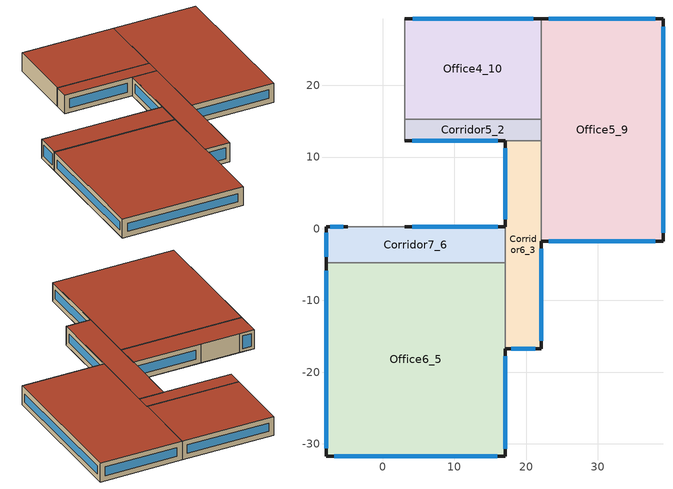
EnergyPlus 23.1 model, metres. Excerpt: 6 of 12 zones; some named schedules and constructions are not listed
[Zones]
Corridor5_2
 floor outside (90.1-2019 Nonresidential CZ 0 Exterior Floor (Mass)): 3.11,15.28 22.11,15.28 22.11,12.28 3.11,12.28 z7.07
 wall outside (90.1-2019 Nonresidential CZ 0 Exterior Wall (Mass)): 3.11,12.28 17.11,12.28 z7.07:11.07
 wall to Corridor4_4 (Interior Partition (Mass)): 3.11,15.28 3.11,12.28 z7.07:11.07
 wall to Corridor6_3 (Interior Partition (Mass)): 17.11,12.28 22.11,12.28 z7.07:11.07
 wall to Office5_9 (Interior Partition (Mass)): 22.11,12.28 22.11,15.28 z7.07:11.07
 wall to Office4_10 (Interior Partition (Mass)): 22.11,15.28 3.11,15.28 z7.07:11.07
 window (DoublePaneLoEe2): 4.16,12.28 16.05,12.28 z8.13:10.02
 roof outside (90.1-2019 Nonresidential CZ 0 Exterior Roof (Mass)): 3.11,15.28 3.11,12.28 22.11,12.28 22.11,15.28 z11.07
Corridor6_3
 floor outside (90.1-2019 Nonresidential CZ 0 Exterior Floor (Mass)): 17.11,12.28 22.11,12.28 22.11,-16.72 17.11,-16.72 z7.07
 wall outside (90.1-2019 Nonresidential CZ 0 Exterior Wall (Mass)): 17.11,12.28 17.11,0.28 / 17.11,-16.72 22.11,-16.72 22.11,-1.72 z7.07:11.07
 wall to Office6_5 (Interior Partition (Mass)): 17.11,-4.72 17.11,-16.72 z7.07:11.07
 wall to Corridor7_6 (Interior Partition (Mass)): 17.11,0.28 17.11,-4.72 z7.07:11.07
 wall to Office5_9 (Interior Partition (Mass)): 22.11,-1.72 22.11,12.28 z7.07:11.07
 window (DoublePaneLoEe2): 17.11,11.25 17.11,1.32 z8.11:10.04; 17.92,-16.72 21.29,-16.72 z7.89:10.26; 22.11,-15.65 22.11,-2.78 z8.14:10.01
 roof outside (90.1-2019 Nonresidential CZ 0 Exterior Roof (Mass)): 17.11,12.28 17.11,-16.72 22.11,-16.72 22.11,12.28 z11.07
Office6_5
 floor outside (90.1-2019 Nonresidential CZ 0 Exterior Floor (Mass)): -7.89,-31.72 -7.89,-4.72 17.11,-4.72 17.11,-31.72 z7.07
 wall outside (90.1-2019 Nonresidential CZ 0 Exterior Wall (Mass)): -7.89,-4.72 -7.89,-31.72 17.11,-31.72 17.11,-16.72 z7.07:11.07
 wall to Corridor7_6 (Interior Partition (Mass)): 17.11,-4.72 -7.89,-4.72 z7.07:11.07
 window (DoublePaneLoEe2): -6.77,-31.72 15.99,-31.72 z8.19:9.95; 17.11,-30.65 17.11,-17.78 z8.14:10.01; -7.89,-5.84 -7.89,-30.59 z8.2:9.95
 roof outside (90.1-2019 Nonresidential CZ 0 Exterior Roof (Mass)): -7.89,-31.72 17.11,-31.72 17.11,-4.72 -7.89,-4.72 z11.07
Corridor7_6
 floor outside (90.1-2019 Nonresidential CZ 0 Exterior Floor (Mass)): -7.89,-4.72 -7.89,0.28 17.11,0.28 17.11,-4.72 z7.07
 wall outside (90.1-2019 Nonresidential CZ 0 Exterior Wall (Mass)): -4.89,0.28 -7.89,0.28 -7.89,-4.72 / 17.11,0.28 3.11,0.28 z7.07:11.07
 wall to Corridor4_4 (Interior Partition (Mass)_FLIPPED): 3.11,0.28 -4.89,0.28 z7.07:11.07
 window (DoublePaneLoEe2): -5.52,0.28 -7.27,0.28 z7.7:10.45; 16.05,0.28 4.16,0.28 z8.13:10.02; -7.89,-0.53 -7.89,-3.9 z7.89:10.26
 roof outside (90.1-2019 Nonresidential CZ 0 Exterior Roof (Mass)): -7.89,-4.72 17.11,-4.72 17.11,0.28 -7.89,0.28 z11.07
Office5_9
 floor outside (90.1-2019 Nonresidential CZ 0 Exterior Floor (Mass)): 22.11,-1.72 22.11,29.28 39.11,29.28 39.11,-1.72 z7.07
 wall outside (90.1-2019 Nonresidential CZ 0 Exterior Wall (Mass)): 22.11,-1.72 39.11,-1.72 39.11,29.28 22.11,29.28 z7.07:11.07
 wall to Office4_10 (Interior Partition (Mass)): 22.11,29.28 22.11,15.28 z7.07:11.07
 window (DoublePaneLoEe2): 23.19,-1.72 38.02,-1.72 / 38.02,29.28 23.19,29.28 z8.16:9.99; 39.11,-0.58 39.11,28.15 z8.21:9.94
 roof outside (90.1-2019 Nonresidential CZ 0 Exterior Roof (Mass)): 22.11,-1.72 39.11,-1.72 39.11,29.28 22.11,29.28 z11.07
Office4_10
 floor outside (90.1-2019 Nonresidential CZ 0 Exterior Floor (Mass)): 3.11,29.28 22.11,29.28 22.11,15.28 3.11,15.28 z7.07
 wall outside (90.1-2019 Nonresidential CZ 0 Exterior Wall (Mass)): 22.11,29.28 3.11,29.28 z7.07:11.07
 wall to Corridor4_4 (Interior Partition (Mass)_FLIPPED): 3.11,29.28 3.11,15.28 z7.07:11.07
 window (DoublePaneLoEe2): 21.01,29.28 4.2,29.28 z8.17:9.98
 roof outside (90.1-2019 Nonresidential CZ 0 Exterior Roof (Mass)): 3.11,29.28 3.11,15.28 22.11,15.28 22.11,29.28 z11.07
[Schedule:Week:Daily]
NatVentAvail_Corridor7_6_44: a779107e-77a2-4bf5-a5cd-e0b9ab3ca369, 2cc14214-4a17-431f-b3e2-6287a0eebc72, de160c68-7370-4ca4-ac2f-c85aaea4b271, e066c5fe-9726-4678-845b-fbcbf02c1c73, 7f05cdac-83f3-426f-aeee-058729faae82, da258078-2599-4441-8251-f2a8ed56b9ff, e961eb69-6196-47ee-a5ab-4609efecf080, a779107e-77a2-4bf5-a5cd-e0b9ab3ca369, a779107e-77a2-4bf5-a5cd-e0b9ab3ca369, a779107e-77a2-4bf5-a5cd-e0b9ab3ca369, a779107e-77a2-4bf5-a5cd-e0b9ab3ca369, a779107e-77a2-4bf5-a5cd-e0b9ab3ca369
NatVentAvail_Corridor7_6_45: b9f31716-6f31-4541-9ba2-50344bcb8c95, b930cbea-39b9-4d41-bc41-e8a4113a257c, 7f1fb89a-3084-47ba-ae63-e171ece6ad76, 7c3cc457-56e0-4293-8ff5-62cc353214ff, 45903201-a7ff-4873-9a96-1d8e6987fc98, 847d9462-010c-433f-af47-e00057295ef7, b9f31716-6f31-4541-9ba2-50344bcb8c95, b9f31716-6f31-4541-9ba2-50344bcb8c95, b9f31716-6f31-4541-9ba2-50344bcb8c95, b9f31716-6f31-4541-9ba2-50344bcb8c95, b9f31716-6f31-4541-9ba2-50344bcb8c95, b9f31716-6f31-4541-9ba2-50344bcb8c95
NatVentAvail_Corridor7_6_46: 2f068140-464e-4d33-ad4d-cbae9a3e1bc4, 824ba681-8fe7-4c19-bca1-cffc6128756d, 3ec83101-8f56-44ee-9ed5-cf1d06126cc0, 4017bf4a-3589-45be-b8bb-76c6ceced9e4, 46afd1bf-ce16-4cde-a2eb-bdcc5a917640, 89843bde-592a-4f8b-95a4-f3477f7bf965, fa9d65f5-ce2b-488a-ad0c-46271d732b47, 2f068140-464e-4d33-ad4d-cbae9a3e1bc4, 2f068140-464e-4d33-ad4d-cbae9a3e1bc4, 2f068140-464e-4d33-ad4d-cbae9a3e1bc4, 2f068140-464e-4d33-ad4d-cbae9a3e1bc4, 2f068140-464e-4d33-ad4d-cbae9a3e1bc4
NatVentAvail_Corridor7_6_47: d9e10ad7-51fd-4145-b6e7-93014b8f2588, e57aa025-f74d-44c8-ad91-8f324a09d30a, 946c4e68-09f5-4f11-9aed-95c10ce84668, d8932f60-c0a6-4387-9e1a-813696adf7f9, c98b6996-4ffd-4d41-8912-da14493215a4, 2e18ff48-5f9d-476e-b326-106a550564fb, 32e00edb-47e2-4eae-804b-9b9980c6fa99, d9e10ad7-51fd-4145-b6e7-93014b8f2588, d9e10ad7-51fd-4145-b6e7-93014b8f2588, d9e10ad7-51fd-4145-b6e7-93014b8f2588, d9e10ad7-51fd-4145-b6e7-93014b8f2588, d9e10ad7-51fd-4145-b6e7-93014b8f2588
NatVentAvail_Corridor7_6_48: 1d44939e-a907-4168-b92c-8ba9d336e79e, 6cd4a709-afa0-4b95-bb14-157b0a83d5ba, 41473d56-74af-4c88-9101-7f32721c54e1, dc852143-0bb0-42a9-ac2e-99d3bc655bf2, 76882299-0c36-46cb-a397-7691c0ed277e, e48911b6-987d-4dbf-ab65-d282ab3fb483, ea042886-315d-4c8d-b018-539c2f725a75, 1d44939e-a907-4168-b92c-8ba9d336e79e, 1d44939e-a907-4168-b92c-8ba9d336e79e, 1d44939e-a907-4168-b92c-8ba9d336e79e, 1d44939e-a907-4168-b92c-8ba9d336e79e, 1d44939e-a907-4168-b92c-8ba9d336e79e
NatVentAvail_Corridor7_6_49: ca57bcbc-12f7-49bb-82a5-0c9e4e5dd167, a6a27a87-4e34-4a7d-8efd-05889b22b597, 8c7d7e3f-dd81-4de0-8571-9261eabf6db6, 4480cba3-b44f-48b2-a9a1-08f392aea732, 943d6d1e-1e94-4810-9989-480de998c5ae, 36f0d60e-f698-4391-bf0f-744799e2ef16, 8ac1d95d-96e7-48e2-83b5-6a5e3e9713d4, ca57bcbc-12f7-49bb-82a5-0c9e4e5dd167, ca57bcbc-12f7-49bb-82a5-0c9e4e5dd167, ca57bcbc-12f7-49bb-82a5-0c9e4e5dd167, ca57bcbc-12f7-49bb-82a5-0c9e4e5dd167, ca57bcbc-12f7-49bb-82a5-0c9e4e5dd167
NatVentAvail_Corridor7_6_50: f1408c1c-1257-4793-bf68-a6430b0ba2e4, b6c4c231-e14a-40f4-bf9b-4594033bda49, 6eb091f9-cfdd-4e0f-86e4-9d01e58cf513, 52a766e8-2e67-4868-869b-202642312fd1, 99d8494d-338e-4d5f-9e86-98e8d121d9ac, 2ceb80d7-42e1-4379-b31c-49ad59509332, b1d4242b-1cb3-4e89-ac94-0b46fe67734f, f1408c1c-1257-4793-bf68-a6430b0ba2e4, f1408c1c-1257-4793-bf68-a6430b0ba2e4, f1408c1c-1257-4793-bf68-a6430b0ba2e4, f1408c1c-1257-4793-bf68-a6430b0ba2e4, f1408c1c-1257-4793-bf68-a6430b0ba2e4
NatVentAvail_Corridor7_6_51: 097c0ba5-5173-4d04-97af-a5ec81812edc, a338013e-b9f0-4902-9644-a3232e02099a, f7e3c77e-5449-477e-a471-9f25252e6c5f, 67953caa-6fbe-4459-a01d-3ac6bac9e99b, d0571d5d-8edd-40a7-8ed0-0ffebc72d55c, 9a06251b-1e92-44a9-9911-779338e8aaf9, c321b790-a382-4bc5-81ad-44893205e578, 097c0ba5-5173-4d04-97af-a5ec81812edc, 097c0ba5-5173-4d04-97af-a5ec81812edc, 097c0ba5-5173-4d04-97af-a5ec81812edc, 097c0ba5-5173-4d04-97af-a5ec81812edc, 097c0ba5-5173-4d04-97af-a5ec81812edc
NatVentAvail_Corridor7_6_52: 24820846-7d14-43a7-9a9e-707d37791b36, 24820846-7d14-43a7-9a9e-707d37791b36, 24820846-7d14-43a7-9a9e-707d37791b36, 24820846-7d14-43a7-9a9e-707d37791b36, 24820846-7d14-43a7-9a9e-707d37791b36, 24820846-7d14-43a7-9a9e-707d37791b36, 24820846-7d14-43a7-9a9e-707d37791b36, 24820846-7d14-43a7-9a9e-707d37791b36, 24820846-7d14-43a7-9a9e-707d37791b36, 24820846-7d14-43a7-9a9e-707d37791b36, 24820846-7d14-43a7-9a9e-707d37791b36, 24820846-7d14-43a7-9a9e-707d37791b36
CoolAvail_Office2_7_0: e8a7a456-f35c-41db-abb5-3854b57a4a8d, 430e0d3d-58c2-4aec-afdb-d605db7b8648, ab0c3027-7817-4d72-b5c0-cd980231a761, 14b6d13f-a473-471b-9fbb-08d581a0ce02, a48b88f9-07e0-4010-96dc-59713181a363, 89de34d2-2dd9-4049-9d22-85784dc181bc, 338409f4-23da-4a95-87bb-b5453c6bfbe3, e8a7a456-f35c-41db-abb5-3854b57a4a8d, e8a7a456-f35c-41db-abb5-3854b57a4a8d, e8a7a456-f35c-41db-abb5-3854b57a4a8d, e8a7a456-f35c-41db-abb5-3854b57a4a8d, e8a7a456-f35c-41db-abb5-3854b57a4a8d
CoolAvail_Office2_7_1: 7b3c559d-0aef-43ea-a2ce-0318257733e3, e7ed4a42-523c-45b9-9ee1-2246b49d0102, d9997ec5-5d7d-4562-a451-0712c9815192, efa306bb-c40d-4702-b829-d0e4e0c31acd, 5be4ba0f-0204-4927-8aec-d1636d45171a, 2f66b8c4-6ef0-4fbd-8ce6-974ce3c89f0c, caf824a4-a3be-4083-a551-7f421d542df5, 7b3c559d-0aef-43ea-a2ce-0318257733e3, 7b3c559d-0aef-43ea-a2ce-0318257733e3, 7b3c559d-0aef-43ea-a2ce-0318257733e3, 7b3c559d-0aef-43ea-a2ce-0318257733e3, 7b3c559d-0aef-43ea-a2ce-0318257733e3
CoolAvail_Office2_7_2: a9c2fa70-b016-4470-8a54-b6d90d6445cd, f058fb93-0cec-49a4-ae9b-0f11016973ab, 5be4ba0f-0204-4927-8aec-d1636d45171a, 06497613-a484-4b64-b070-3ea0d2b0b9f8, 430e0d3d-58c2-4aec-afdb-d605db7b8648, a5c7f385-74d1-49b4-a6a0-fcf7fbfdf335, b03e3c72-2ed8-495e-a120-07ad8ab622b6, a9c2fa70-b016-4470-8a54-b6d90d6445cd, a9c2fa70-b016-4470-8a54-b6d90d6445cd, a9c2fa70-b016-4470-8a54-b6d90d6445cd, a9c2fa70-b016-4470-8a54-b6d90d6445cd, a9c2fa70-b016-4470-8a54-b6d90d6445cd
CoolAvail_Office2_7_3: 373ca95a-3a92-431b-a200-0ffc7b791353, 6dc2537d-0a03-47fa-a77c-5a833ab77bb5, 5647ce69-c422-4e35-89d0-5af521a42bc6, d5f30222-38cf-4038-b513-648505a551c6, c792bcbf-a619-4ebe-8713-6b6357345cc9, e8a7a456-f35c-41db-abb5-3854b57a4a8d, 889504ed-cc3c-4478-a401-feaf151c3374, 373ca95a-3a92-431b-a200-0ffc7b791353, 373ca95a-3a92-431b-a200-0ffc7b791353, 373ca95a-3a92-431b-a200-0ffc7b791353, 373ca95a-3a92-431b-a200-0ffc7b791353, 373ca95a-3a92-431b-a200-0ffc7b791353
CoolAvail_Office2_7_4: 2a90f5af-cd0d-443e-9909-4e66b2a6d2b5, 9dbb1a9e-6cc1-4dac-8232-0f6dc888a239, cea3bf1f-08fe-4b46-bf2d-c052a72e6e5e, 2d981932-6704-4ae0-a46d-5f3c6e4c6215, 68609801-f603-4097-ab0d-d89a0fc87fb2, adb6c0a4-ca9f-4441-89a3-ae0cf890318a, 9dbb1a9e-6cc1-4dac-8232-0f6dc888a239, 2a90f5af-cd0d-443e-9909-4e66b2a6d2b5, 2a90f5af-cd0d-443e-9909-4e66b2a6d2b5, 2a90f5af-cd0d-443e-9909-4e66b2a6d2b5, 2a90f5af-cd0d-443e-9909-4e66b2a6d2b5, 2a90f5af-cd0d-443e-9909-4e66b2a6d2b5
CoolAvail_Office2_7_5: 708b9954-edd7-4bbf-8c99-ca9d8d469657, 00b832de-05ed-48ef-98f5-8f74b3b03503, 37315c7c-481e-4722-a85a-669573da209f, 589703e0-bfca-48af-8786-e0e7de1ee020, 181bb2ad-51ec-49a2-ab54-77d58055a621, 04a06db5-088c-488e-bfea-54bbf27261c0, f03d95e4-1a2e-46ff-953e-a599571f40be, 708b9954-edd7-4bbf-8c99-ca9d8d469657, 708b9954-edd7-4bbf-8c99-ca9d8d469657, 708b9954-edd7-4bbf-8c99-ca9d8d469657, 708b9954-edd7-4bbf-8c99-ca9d8d469657, 708b9954-edd7-4bbf-8c99-ca9d8d469657
CoolAvail_Office2_7_6: 763d8b08-041d-4d45-a9cb-637f78540a08, 4d3406c0-467b-4c6d-ad3b-680af0e7b734, 4aae2a72-40b9-4954-b485-188fa409fe7d, 1b44bebf-92d4-4b8f-8272-5a0bedab0afa, 5cf1e3a8-82eb-4254-b502-c91e25a3afa1, d07a21bb-0a85-4795-879c-b45a037fd7d7, 666cb8e4-9a2e-47ca-baee-c9bf0db00492, 763d8b08-041d-4d45-a9cb-637f78540a08, 763d8b08-041d-4d45-a9cb-637f78540a08, 763d8b08-041d-4d45-a9cb-637f78540a08, 763d8b08-041d-4d45-a9cb-637f78540a08, 763d8b08-041d-4d45-a9cb-637f78540a08
CoolAvail_Office2_7_7: 02bd2350-1d92-4ef1-a3a6-8ae0f770aff8, 87104bfd-c2cb-46b7-97c8-a85a4f3c4e5a, b176fb6c-0df1-49e1-9448-16574a62d4b9, 84d90c66-08b4-4e4b-bf92-3c48665a6fe4, 848340ce-c395-4f50-b10f-20741e8042dd, 4f314c9a-045a-48cf-ab06-161634ac78b8, c3bd551a-a8e8-46ac-b62b-1fd2096f9fad, 02bd2350-1d92-4ef1-a3a6-8ae0f770aff8, 02bd2350-1d92-4ef1-a3a6-8ae0f770aff8, 02bd2350-1d92-4ef1-a3a6-8ae0f770aff8, 02bd2350-1d92-4ef1-a3a6-8ae0f770aff8, 02bd2350-1d92-4ef1-a3a6-8ae0f770aff8
CoolAvail_Office2_7_8: de32bc3c-c84e-45fa-900c-e48919e7307b, 7f8cfb6d-d4ad-4be6-b8c5-9fc9fcf38a63, d43daf61-b4b2-49c9-b7ea-f4bd62ad3a3d, 1e3f5b16-62ff-446e-b0f7-cd8578450525, 29c9e868-5bff-42eb-96b2-d0aec8542b23, 112673eb-49f6-49a1-bf5a-37b087540884, b69a8a62-896b-4ef4-a422-0ec6a2615c67, de32bc3c-c84e-45fa-900c-e48919e7307b, de32bc3c-c84e-45fa-900c-e48919e7307b, de32bc3c-c84e-45fa-900c-e48919e7307b, de32bc3c-c84e-45fa-900c-e48919e7307b, de32bc3c-c84e-45fa-900c-e48919e7307b
CoolAvail_Office2_7_9: 46f6d721-6904-4906-a337-3fc8ccbf81c3, 99b2a00a-68f2-4733-a140-8dbf0ac83a47, b69a8a62-896b-4ef4-a422-0ec6a2615c67, ab8a47f2-c8a9-4fac-9f75-a7c98ebd7916, 81620e2a-9733-4252-8ca6-ecea10aae41b, 388ae72f-5bdd-440c-8034-bae72f65dd33, c9316155-35b1-401e-926d-4808752c8ce7, 46f6d721-6904-4906-a337-3fc8ccbf81c3, 46f6d721-6904-4906-a337-3fc8ccbf81c3, 46f6d721-6904-4906-a337-3fc8ccbf81c3, 46f6d721-6904-4906-a337-3fc8ccbf81c3, 46f6d721-6904-4906-a337-3fc8ccbf81c3
CoolAvail_Office2_7_10: 8bbf264f-c332-41a4-84d9-a2ade2c1e71f, b69a8a62-896b-4ef4-a422-0ec6a2615c67, 533a9958-838b-4f93-89db-475d39e4c51b, 6a9abb66-4bd2-429b-9efd-fe49def27963, e7f1d87c-2f09-4d19-b292-d3417aed3de0, 7258c1f6-f87c-48c2-aec5-5a24cd91eb3e, b55cf89c-09b5-4666-b74b-f733b0be3fc3, 8bbf264f-c332-41a4-84d9-a2ade2c1e71f, 8bbf264f-c332-41a4-84d9-a2ade2c1e71f, 8bbf264f-c332-41a4-84d9-a2ade2c1e71f, 8bbf264f-c332-41a4-84d9-a2ade2c1e71f, 8bbf264f-c332-41a4-84d9-a2ade2c1e71f
CoolAvail_Office2_7_11: b69a8a62-896b-4ef4-a422-0ec6a2615c67, f3045754-e7b8-46a7-a4fe-5c10b4823175, b8c55d9c-cf91-41e5-8e9c-3524d581eb16, 4936ea22-1828-45a4-9dc0-118b25466bc1, e0236127-d030-4bee-99af-5afb2b6b5872, 847db224-25c3-440e-b712-dad1e136e9f9, 41b8ca75-8fda-4d0d-9151-3d7568cd3476, b69a8a62-896b-4ef4-a422-0ec6a2615c67, b69a8a62-896b-4ef4-a422-0ec6a2615c67, b69a8a62-896b-4ef4-a422-0ec6a2615c67, b69a8a62-896b-4ef4-a422-0ec6a2615c67, b69a8a62-896b-4ef4-a422-0ec6a2615c67
CoolAvail_Office2_7_12: 41da2fa8-287e-4b89-b23f-ff123eaf2390, a74b4e96-4858-4ea7-91a4-e40d2c2fc256, fd7cfb89-6f58-459e-88bd-2dd80de36c37, d1f14a29-5286-441c-9440-561974886a25, 29691164-6ea3-4d4e-91f2-6d079e9538a3, c69eb927-c514-4e91-aefb-89ffc00ba882, 8ba288db-10bf-4ad7-a50f-114ed6878d79, 41da2fa8-287e-4b89-b23f-ff123eaf2390, 41da2fa8-287e-4b89-b23f-ff123eaf2390, 41da2fa8-287e-4b89-b23f-ff123eaf2390, 41da2fa8-287e-4b89-b23f-ff123eaf2390, 41da2fa8-287e-4b89-b23f-ff123eaf2390
CoolAvail_Office2_7_13: 2f3a9e70-802f-4161-bfa3-ea6dd59d6a28, bfb39a66-6ef6-49cb-9175-ef611512aacd, c30c5fdc-d31d-4b3a-bebd-02206074c0b4, 86d4a1e3-06e8-427e-b76d-a58de71d7332, 750fcaa0-c91e-48d7-b9ac-a4ab5a3af4e2, d4a49226-3305-46b0-8c5c-469245a97b4f, 8afe19aa-6208-4ea8-bb8b-c281db761ddb, 2f3a9e70-802f-4161-bfa3-ea6dd59d6a28, 2f3a9e70-802f-4161-bfa3-ea6dd59d6a28, 2f3a9e70-802f-4161-bfa3-ea6dd59d6a28, 2f3a9e70-802f-4161-bfa3-ea6dd59d6a28, 2f3a9e70-802f-4161-bfa3-ea6dd59d6a28
CoolAvail_Office2_7_14: 6a45d70e-e8bc-4244-8e17-11526ab75dcf, 3c2d1ad4-0029-429b-8e9f-d410a073537b, 9a60c062-b64a-4a8f-844f-6a1bd758b4bd, dc433c08-3be4-4e9a-8e42-17c60e125d67, 90a36627-5034-475c-930e-03167d5dced8, 8749fe76-2ea2-4657-bfc2-a82d20db9fa5, 07997b36-958c-400b-8440-fe9817ddf4c3, 6a45d70e-e8bc-4244-8e17-11526ab75dcf, 6a45d70e-e8bc-4244-8e17-11526ab75dcf, 6a45d70e-e8bc-4244-8e17-11526ab75dcf, 6a45d70e-e8bc-4244-8e17-11526ab75dcf, 6a45d70e-e8bc-4244-8e17-11526ab75dcf
CoolAvail_Office2_7_15: 10883c99-1339-4a14-a578-36674fa29f50, 1ca91f3e-ed31-485d-bba6-ffa85d5447e0, 2cd6f613-999b-46fb-8d43-bf45f6fbad3c, 6eb091f9-cfdd-4e0f-86e4-9d01e58cf513, 11da9c62-81f5-4c24-8f83-69ab5ebf56df, 08122ba5-eec2-4e86-9c81-934c1c3d332b, e862df5f-0972-4033-bd1b-fc33ef832e3c, 10883c99-1339-4a14-a578-36674fa29f50, 10883c99-1339-4a14-a578-36674fa29f50, 10883c99-1339-4a14-a578-36674fa29f50, 10883c99-1339-4a14-a578-36674fa29f50, 10883c99-1339-4a14-a578-36674fa29f50
CoolAvail_Office2_7_16: 9b4451ba-4531-484a-b24a-7b79db179524, f513cd03-e051-49ed-8ef0-0e72a800a18e, aff96eac-6395-4428-936d-44c58361b655, 8b269b3a-f50d-428a-a625-acbdaf4533b6, 079988be-1ce6-4a84-9eeb-d0c9ced13833, 1cad93c9-2a97-43ec-b814-29e03c631bcd, 1b99cad3-3f1c-4254-820d-7475cc966e2f, 9b4451ba-4531-484a-b24a-7b79db179524, 9b4451ba-4531-484a-b24a-7b79db179524, 9b4451ba-4531-484a-b24a-7b79db179524, 9b4451ba-4531-484a-b24a-7b79db179524, 9b4451ba-4531-484a-b24a-7b79db179524
CoolAvail_Office2_7_17: 53aac514-1bfe-4f31-892b-411f3b15ccbe, dbccac22-d7d0-499c-9b00-5f3d28405e46, 847d1aee-5a1b-425c-8570-41fb4bc01d69, 28cf387f-780f-4fe0-8d02-66d859255fef, e829d018-733f-4536-ad3e-3cdcac497d5f, fd3dc796-2c6f-4fb4-9ee4-9ca8ab1088f8, 61353532-44e2-4e72-8884-d10c79152ffd, 53aac514-1bfe-4f31-892b-411f3b15ccbe, 53aac514-1bfe-4f31-892b-411f3b15ccbe, 53aac514-1bfe-4f31-892b-411f3b15ccbe, 53aac514-1bfe-4f31-892b-411f3b15ccbe, 53aac514-1bfe-4f31-892b-411f3b15ccbe
CoolAvail_Office2_7_18: 8c281e8c-1faa-42ae-842a-6ede0368b6c0, a57d735b-40ce-4b4e-b1aa-dbbdc0224d56, 08a0d38c-f8c6-4dac-b525-fea493abd8eb, 8c281e8c-1faa-42ae-842a-6ede0368b6c0, 0b23219c-76ae-4923-875a-7be7e1884192, f974e7a7-cb15-4b79-98f3-50a39be274b0, c61415ee-3961-4153-9587-2319e67391f1, 8c281e8c-1faa-42ae-842a-6ede0368b6c0, 8c281e8c-1faa-42ae-842a-6ede0368b6c0, 8c281e8c-1faa-42ae-842a-6ede0368b6c0, 8c281e8c-1faa-42ae-842a-6ede0368b6c0, 8c281e8c-1faa-42ae-842a-6ede0368b6c0
CoolAvail_Office2_7_19: 99f09a6a-6a3d-4c64-b04e-7344a382817a, 9cd7e6ec-6707-4c22-9237-f0a929152c31, 7e0d3554-a611-4346-aee3-f5560eb39785, 138b4a56-a07a-4893-8180-78f33cfc933b, a501b3f2-e232-4632-8b52-5910b3709cbb, b6b0f7b7-c726-4187-ab39-19710d10a11a, 532f4593-439a-4b34-a09c-de5c70722b40, 99f09a6a-6a3d-4c64-b04e-7344a382817a, 99f09a6a-6a3d-4c64-b04e-7344a382817a, 99f09a6a-6a3d-4c64-b04e-7344a382817a, 99f09a6a-6a3d-4c64-b04e-7344a382817a, 99f09a6a-6a3d-4c64-b04e-7344a382817a
CoolAvail_Office2_7_20: cfbdf803-1be8-4e67-a6e1-1cef50e2aeca, 3fbed170-edd6-4727-a772-67ca1adb60cd, 99f09a6a-6a3d-4c64-b04e-7344a382817a, 34661b52-b95d-4bc2-9fa2-b4817bcd8d69, 9110fddf-c034-4e75-b0e0-a5fda82e1c69, 475e95dd-8740-4ae2-91a4-d9d0761ebe73, e8b14294-4537-484c-a2f7-3b5c2a3f151b, cfbdf803-1be8-4e67-a6e1-1cef50e2aeca, cfbdf803-1be8-4e67-a6e1-1cef50e2aeca, cfbdf803-1be8-4e67-a6e1-1cef50e2aeca, cfbdf803-1be8-4e67-a6e1-1cef50e2aeca, cfbdf803-1be8-4e67-a6e1-1cef50e2aeca
CoolAvail_Office2_7_21: 5467b45b-9ade-4559-a91f-d9f74dfb4392, 00b832de-05ed-48ef-98f5-8f74b3b03503, b8cda9f7-163b-4697-bceb-33b4b1aae47b, 3cd9093f-16f6-450c-bd87-b75ea1c9f8c0, 5129212a-82cd-4688-b662-e1a89518d88b, abd01391-2cf3-4c18-96b6-7536c42a1aa5, c43dd409-1aef-47f1-8132-c331c6f89c0d, 5467b45b-9ade-4559-a91f-d9f74dfb4392, 5467b45b-9ade-4559-a91f-d9f74dfb4392, 5467b45b-9ade-4559-a91f-d9f74dfb4392, 5467b45b-9ade-4559-a91f-d9f74dfb4392, 5467b45b-9ade-4559-a91f-d9f74dfb4392
CoolAvail_Office2_7_22: 46afd1bf-ce16-4cde-a2eb-bdcc5a917640, fe1e2874-81fb-4b22-adbf-dd305b303279, f7fb3855-1efc-43e2-8cf9-9a2033fc96b7, aee49f10-c792-4e25-b9a6-1d7423f97222, 1302e4a8-71d7-422d-99ed-60c3f82b4f24, 2f068140-464e-4d33-ad4d-cbae9a3e1bc4, 1cca4ff0-4b40-4885-baf7-38d39b15c3ec, 46afd1bf-ce16-4cde-a2eb-bdcc5a917640, 46afd1bf-ce16-4cde-a2eb-bdcc5a917640, 46afd1bf-ce16-4cde-a2eb-bdcc5a917640, 46afd1bf-ce16-4cde-a2eb-bdcc5a917640, 46afd1bf-ce16-4cde-a2eb-bdcc5a917640
CoolAvail_Office2_7_23: 0b47f0fe-5577-45c2-9cfc-203a23ea8960, 8d287f28-cf9d-40e7-a7cd-1b6e89ca2a9c, fe084a1e-d938-4459-aa6c-65a79c84dfa5, 3f4758e1-24d7-40b5-aa0e-9b9ced1b1201, 0ce324a0-0c5a-4215-ab92-f5c398ec8ba1, c857142a-bdc1-4c75-b952-54e1aa0a49f3, 05d708ad-024d-46a4-af5b-b044bb3f8d64, 0b47f0fe-5577-45c2-9cfc-203a23ea8960, 0b47f0fe-5577-45c2-9cfc-203a23ea8960, 0b47f0fe-5577-45c2-9cfc-203a23ea8960, 0b47f0fe-5577-45c2-9cfc-203a23ea8960, 0b47f0fe-5577-45c2-9cfc-203a23ea8960
CoolAvail_Office2_7_24: 43723026-bbb4-42e9-af85-1de9acae8fd8, 13a1be76-44cf-485e-9711-800af908cecf, ae10a403-8aae-4bc3-91f3-90c23b073da7, 979d031e-7a21-485e-9bce-5417bd07b2a4, c53099ce-acd0-449a-a87e-28b8a74d9a0c, 589b7505-0e0d-464f-ab91-183f4e59972b, 9eb8cb2e-a187-4313-b239-e2dbe290cbda, 43723026-bbb4-42e9-af85-1de9acae8fd8, 43723026-bbb4-42e9-af85-1de9acae8fd8, 43723026-bbb4-42e9-af85-1de9acae8fd8, 43723026-bbb4-42e9-af85-1de9acae8fd8, 43723026-bbb4-42e9-af85-1de9acae8fd8
CoolAvail_Office2_7_25: 44c6cf45-a61f-4237-bf04-5e849ad2ddc4, 240bfeff-75e5-441d-9e19-89f4be5ba3c9, b9f31716-6f31-4541-9ba2-50344bcb8c95, 9a2f571f-a8eb-4f76-a42a-22028b924d3f, a9680c2f-57d7-4d0b-a19c-dba03b44bbaa, 97317ec7-25f9-41ac-86e6-8e5d1d1666ac, 33f84060-ef09-4916-b370-e6958e3b3aa2, 44c6cf45-a61f-4237-bf04-5e849ad2ddc4, 44c6cf45-a61f-4237-bf04-5e849ad2ddc4, 44c6cf45-a61f-4237-bf04-5e849ad2ddc4, 44c6cf45-a61f-4237-bf04-5e849ad2ddc4, 44c6cf45-a61f-4237-bf04-5e849ad2ddc4
CoolAvail_Office2_7_26: 6ce3ed81-a7d6-4b80-a895-4a69b0babf7d, 45937cbe-892e-487e-b3bd-03a45aa4adc1, c0455bdd-af95-4971-8ef5-a4ce6233f74b, 7c16a9a9-536f-470f-b94a-3461c8ce2c7f, 4e8ec702-eccb-48c9-be7a-b4e620d11ed5, 57d5eec5-71b2-4c70-b8d5-8f8758f83b74, baf51103-ed76-46ed-9d19-b848216be30b, 6ce3ed81-a7d6-4b80-a895-4a69b0babf7d, 6ce3ed81-a7d6-4b80-a895-4a69b0babf7d, 6ce3ed81-a7d6-4b80-a895-4a69b0babf7d, 6ce3ed81-a7d6-4b80-a895-4a69b0babf7d, 6ce3ed81-a7d6-4b80-a895-4a69b0babf7d
CoolAvail_Office2_7_27: a2f5439f-c3cd-45c2-be62-8f5a9cf1a139, 8ea6eb9d-bced-4abf-b23f-a16258133356, b4124ec5-0540-413f-b80d-d3da15a69d38, 0c990a04-98ad-4999-8986-5d1af58771a9, 84a958a5-76b6-4d1b-a61b-dc7ecc07087d, b4bfe456-227b-47de-943d-ec78ccb2f744, 32c15e8a-c783-40b4-8139-aeb1af17eeb3, a2f5439f-c3cd-45c2-be62-8f5a9cf1a139, a2f5439f-c3cd-45c2-be62-8f5a9cf1a139, a2f5439f-c3cd-45c2-be62-8f5a9cf1a139, a2f5439f-c3cd-45c2-be62-8f5a9cf1a139, a2f5439f-c3cd-45c2-be62-8f5a9cf1a139
CoolAvail_Office2_7_28: 36a083da-d3d5-43c9-b7d2-3e8cbcd291a5, 75635ad2-147c-48cc-9360-a4e96b92f7b7, 8df3e9d2-1144-4367-925f-949e76229214, 489e27a7-ce73-4562-a476-d76abc720351, 28cf387f-780f-4fe0-8d02-66d859255fef, b398f28b-5c09-4770-9c98-d01447583dbb, 5467b45b-9ade-4559-a91f-d9f74dfb4392, 36a083da-d3d5-43c9-b7d2-3e8cbcd291a5, 36a083da-d3d5-43c9-b7d2-3e8cbcd291a5, 36a083da-d3d5-43c9-b7d2-3e8cbcd291a5, 36a083da-d3d5-43c9-b7d2-3e8cbcd291a5, 36a083da-d3d5-43c9-b7d2-3e8cbcd291a5
CoolAvail_Office2_7_29: a1aed9b5-ab9b-40bf-9d0f-50928aaea371, 51876491-c1b4-4518-9b58-1e1af6a768f8, e411209c-4f22-4549-9a0f-bd1254d4a333, 6b865d10-614c-419d-a77d-0d137d48593d, 28cf387f-780f-4fe0-8d02-66d859255fef, 28cf387f-780f-4fe0-8d02-66d859255fef, 714d5f4f-1ce3-49bb-90cb-2c0c29c850df, a1aed9b5-ab9b-40bf-9d0f-50928aaea371, a1aed9b5-ab9b-40bf-9d0f-50928aaea371, a1aed9b5-ab9b-40bf-9d0f-50928aaea371, a1aed9b5-ab9b-40bf-9d0f-50928aaea371, a1aed9b5-ab9b-40bf-9d0f-50928aaea371
CoolAvail_Office2_7_30: ce3927f1-79df-4182-a143-491cc1ed8d00, b69a8a62-896b-4ef4-a422-0ec6a2615c67, 3e730d68-4ebc-4391-8e68-83ae88f40ea6, f8198d78-944b-47a9-8f76-203c1a4674a7, 051b1d62-8712-4c38-8906-a592279e2e30, ec1663bb-de67-45e2-a772-d4c62d1a9c76, 7d75f803-26e3-4a7e-989a-edfc36fb74c8, ce3927f1-79df-4182-a143-491cc1ed8d00, ce3927f1-79df-4182-a143-491cc1ed8d00, ce3927f1-79df-4182-a143-491cc1ed8d00, ce3927f1-79df-4182-a143-491cc1ed8d00, ce3927f1-79df-4182-a143-491cc1ed8d00
CoolAvail_Office2_7_31: 1b044666-3799-4978-ba92-8142ae7cce81, 34661b52-b95d-4bc2-9fa2-b4817bcd8d69, e411209c-4f22-4549-9a0f-bd1254d4a333, 2602971e-e2b5-47c7-be14-6eae3b630083, 95db7498-f620-4ca2-ae64-4b3c5beb15ea, a99d6ef9-3d81-44e5-a53a-1a8384ac6ce0, 1766556a-9b71-40c3-a67e-0438e5f7b24e, 1b044666-3799-4978-ba92-8142ae7cce81, 1b044666-3799-4978-ba92-8142ae7cce81, 1b044666-3799-4978-ba92-8142ae7cce81, 1b044666-3799-4978-ba92-8142ae7cce81, 1b044666-3799-4978-ba92-8142ae7cce81
CoolAvail_Office2_7_32: 9b9f3479-ff7f-4a9d-a6d7-76a9709c2e71, 2b28b044-ed8f-4c0d-82a1-980130bf2248, f87d27da-031e-4d63-801a-b7f69741a6b4, 81dabb06-9689-4343-879f-110b122c3645, 1242ee56-d6cf-462a-ade5-11d30a9780d5, e344ddef-4962-420f-85e2-f5c150d679e5, ffd09ddc-9102-4ad7-be12-65ce090cfeba, 9b9f3479-ff7f-4a9d-a6d7-76a9709c2e71, 9b9f3479-ff7f-4a9d-a6d7-76a9709c2e71, 9b9f3479-ff7f-4a9d-a6d7-76a9709c2e71, 9b9f3479-ff7f-4a9d-a6d7-76a9709c2e71, 9b9f3479-ff7f-4a9d-a6d7-76a9709c2e71
CoolAvail_Office2_7_33: b55eb57c-643e-4fc9-b324-50d3e40fb666, 491f8cdb-9c3c-4dc9-8fcd-590ef5e77c89, 5b6d78ea-f767-428e-86c2-ba8ecb36dfaa, eb0fa9bf-e4a1-4a5d-9ac5-d7e4c1240da4, 9d154d37-4260-4026-8928-29595f42171f, b8cda9f7-163b-4697-bceb-33b4b1aae47b, b03318f2-b386-4f2d-81cc-0c0b5e91b8b3, b55eb57c-643e-4fc9-b324-50d3e40fb666, b55eb57c-643e-4fc9-b324-50d3e40fb666, b55eb57c-643e-4fc9-b324-50d3e40fb666, b55eb57c-643e-4fc9-b324-50d3e40fb666, b55eb57c-643e-4fc9-b324-50d3e40fb666
CoolAvail_Office2_7_34: 02330130-0b7b-4af9-9bd3-7d9e0938c6e9, df49a15c-b2ff-46f6-8f8e-6f0da56214ec, 434c5413-1246-47ac-9f07-298d2dff6bae, c2e363a4-ecad-423c-9f6e-9bc37d77a88e, a48b2b46-5358-4de7-bb09-8bf259215a9f, f8dbe09b-ed34-4ddf-8900-e122ace980da, 69f5ed30-1af8-4d5d-aec1-3eb095da9fb7, 02330130-0b7b-4af9-9bd3-7d9e0938c6e9, 02330130-0b7b-4af9-9bd3-7d9e0938c6e9, 02330130-0b7b-4af9-9bd3-7d9e0938c6e9, 02330130-0b7b-4af9-9bd3-7d9e0938c6e9, 02330130-0b7b-4af9-9bd3-7d9e0938c6e9
CoolAvail_Office2_7_35: 02c76f76-94cf-461c-afbc-bc5b4ff9c805, a0c0cab8-4f9a-4ced-bd05-3508abf56f70, 7b3c559d-0aef-43ea-a2ce-0318257733e3, b5026e55-8b1b-482d-9523-32ea7c3d715a, 666cb8e4-9a2e-47ca-baee-c9bf0db00492, 577f36fc-207c-4c03-8701-113d78fc15b1, a0f41693-ff3a-4fe0-b7b3-2f072955540f, 02c76f76-94cf-461c-afbc-bc5b4ff9c805, 02c76f76-94cf-461c-afbc-bc5b4ff9c805, 02c76f76-94cf-461c-afbc-bc5b4ff9c805, 02c76f76-94cf-461c-afbc-bc5b4ff9c805, 02c76f76-94cf-461c-afbc-bc5b4ff9c805
CoolAvail_Office2_7_36: 63d49d35-fa98-462d-a070-65141f953828, cfbdf803-1be8-4e67-a6e1-1cef50e2aeca, 44d64cc3-a848-4a1f-8d9e-95b665a51591, 3c02e85b-ea55-499d-8f5b-588ac2eb91b2, 69c12021-d423-489c-8a8f-9282d813251f, db116403-2cab-48ed-bfee-180b4db1194b, b9f31716-6f31-4541-9ba2-50344bcb8c95, 63d49d35-fa98-462d-a070-65141f953828, 63d49d35-fa98-462d-a070-65141f953828, 63d49d35-fa98-462d-a070-65141f953828, 63d49d35-fa98-462d-a070-65141f953828, 63d49d35-fa98-462d-a070-65141f953828
CoolAvail_Office2_7_37: 28cf387f-780f-4fe0-8d02-66d859255fef, dea5abc6-c6a5-4ad8-9db0-dd04b8648f47, f8f031fb-55d7-4113-826e-46df9e269b83, 9439cbf5-d5ff-4074-a405-9ab2b460fbb4, 80aae938-f4e7-4bfd-bcac-6303aa2b673e, 430e0d3d-58c2-4aec-afdb-d605db7b8648, 3e2ffb6e-4ba5-4575-9637-70f477fbe3e4, 28cf387f-780f-4fe0-8d02-66d859255fef, 28cf387f-780f-4fe0-8d02-66d859255fef, 28cf387f-780f-4fe0-8d02-66d859255fef, 28cf387f-780f-4fe0-8d02-66d859255fef, 28cf387f-780f-4fe0-8d02-66d859255fef
CoolAvail_Office2_7_38: 8082231e-6d23-4a24-b053-6047dec3c4d4, 03acb633-0e3a-4c43-ba6c-1c1954176612, 63d49d35-fa98-462d-a070-65141f953828, b39f9c08-f252-49b5-b819-695040dc3642, 9d3e4857-92ef-4dd8-97cb-17e5176d520d, d1ffbada-6852-4fe5-92ac-6576efdba325, 954b7ab4-e2b9-4bf8-9b50-9685aff6042e, 8082231e-6d23-4a24-b053-6047dec3c4d4, 8082231e-6d23-4a24-b053-6047dec3c4d4, 8082231e-6d23-4a24-b053-6047dec3c4d4, 8082231e-6d23-4a24-b053-6047dec3c4d4, 8082231e-6d23-4a24-b053-6047dec3c4d4
CoolAvail_Office2_7_39: 45903201-a7ff-4873-9a96-1d8e6987fc98, caadc734-b040-485b-bb9c-427144f03ec6, c2ac46ce-d703-499b-8642-5c076bb1a8c2, 227e6952-2946-49a0-bb76-e66d42418431, 4f15297a-f34a-4033-bc6e-cdefa81589fa, f6632674-8357-41c2-a392-1f5c7f2c57ad, 28cf387f-780f-4fe0-8d02-66d859255fef, 45903201-a7ff-4873-9a96-1d8e6987fc98, 45903201-a7ff-4873-9a96-1d8e6987fc98, 45903201-a7ff-4873-9a96-1d8e6987fc98, 45903201-a7ff-4873-9a96-1d8e6987fc98, 45903201-a7ff-4873-9a96-1d8e6987fc98
CoolAvail_Office2_7_40: 6b865d10-614c-419d-a77d-0d137d48593d, 5d2f6e18-a4a7-4761-b986-358a724ba59e, d8219eba-6049-4719-bbae-982766623e24, 7c8d18ee-8c49-4ee1-a37a-0f502e04c430, 91312270-6507-49d8-b3af-f2f66574d585, dc948ca8-26c4-4469-b8a7-68576a6a40b3, 0a490d19-edc0-4b3b-aefc-552a68770a68, 6b865d10-614c-419d-a77d-0d137d48593d, 6b865d10-614c-419d-a77d-0d137d48593d, 6b865d10-614c-419d-a77d-0d137d48593d, 6b865d10-614c-419d-a77d-0d137d48593d, 6b865d10-614c-419d-a77d-0d137d48593d
CoolAvail_Office2_7_41: 52267322-b833-48d4-93e8-5bd0c94710a0, 01baa899-09a0-4ea4-8af9-04391befd078, 3cfdcbb5-4bc2-4460-ab53-19f944b304c8, 5a53f045-15ef-458e-965d-aaa883960cef, 75e94847-8e13-4c8b-93ed-5684a680ae61, ae225517-4b84-49a0-8c55-97e60d2b6754, 51fce39d-d843-4d8b-ae4d-b7cb47dbfb7f, 52267322-b833-48d4-93e8-5bd0c94710a0, 52267322-b833-48d4-93e8-5bd0c94710a0, 52267322-b833-48d4-93e8-5bd0c94710a0, 52267322-b833-48d4-93e8-5bd0c94710a0, 52267322-b833-48d4-93e8-5bd0c94710a0
CoolAvail_Office2_7_42: d3506403-cd9a-4c28-b6db-d9150907f1b8, 692a7c8a-1c99-4a6f-8feb-491007400ad0, c3cf2fd4-39ad-4fb4-b75a-b768009b5a3f, 71c67952-b934-4771-baec-41a3a5247320, dab5211e-4043-4bd5-b6a3-686c985c5db3, 631f01d7-ab7f-49d3-a252-7019c9405a3c, 0cd4baa2-a235-4268-b642-3bd5f5058037, d3506403-cd9a-4c28-b6db-d9150907f1b8, d3506403-cd9a-4c28-b6db-d9150907f1b8, d3506403-cd9a-4c28-b6db-d9150907f1b8, d3506403-cd9a-4c28-b6db-d9150907f1b8, d3506403-cd9a-4c28-b6db-d9150907f1b8
CoolAvail_Office2_7_43: 27a775d1-2799-4b96-a959-0eb89fe98382, 80cb1e91-8182-49b5-aa72-dbc3962e2512, a8c0b0d8-d3ef-4760-8a4d-0035488eedfd, 70cd05d9-751b-4cee-935f-a584857e498e, 985b0579-1d94-41d4-8b54-0f404620d070, 2da556a9-50ba-4206-8bbf-ba9ac385cfa5, 2c672940-19b7-421a-8188-54d8e7ba72d3, 27a775d1-2799-4b96-a959-0eb89fe98382, 27a775d1-2799-4b96-a959-0eb89fe98382, 27a775d1-2799-4b96-a959-0eb89fe98382, 27a775d1-2799-4b96-a959-0eb89fe98382, 27a775d1-2799-4b96-a959-0eb89fe98382
CoolAvail_Office2_7_44: a763327f-e078-42a5-8e02-3a0dd7feaced, 507399da-2a8b-4e1a-a11d-a71815d56c38, 63c9e9cc-76f8-4b48-bbd6-0d91a32845e8, ecd5ae4a-d016-4fc5-a8fc-8a09832a413c, cb8ddd0d-6da4-4fc2-b4fa-15d8e421a79f, 24be1c14-e195-4564-b384-0d43ed87b026, 5ba7f730-b240-402d-9719-cdd0aa8d87dd, a763327f-e078-42a5-8e02-3a0dd7feaced, a763327f-e078-42a5-8e02-3a0dd7feaced, a763327f-e078-42a5-8e02-3a0dd7feaced, a763327f-e078-42a5-8e02-3a0dd7feaced, a763327f-e078-42a5-8e02-3a0dd7feaced
CoolAvail_Office2_7_45: 3612b8da-0a1d-4bb5-975c-bc49aac4a66a, b69a8a62-896b-4ef4-a422-0ec6a2615c67, a7d40797-0fdf-4174-8411-34bf25558046, 6b474365-af8e-458e-849a-788c33d72759, c2ac46ce-d703-499b-8642-5c076bb1a8c2, 1bf324af-11f4-43df-bf20-d492d21d8c1b, 3612b8da-0a1d-4bb5-975c-bc49aac4a66a, 3612b8da-0a1d-4bb5-975c-bc49aac4a66a, 3612b8da-0a1d-4bb5-975c-bc49aac4a66a, 3612b8da-0a1d-4bb5-975c-bc49aac4a66a, 3612b8da-0a1d-4bb5-975c-bc49aac4a66a, 3612b8da-0a1d-4bb5-975c-bc49aac4a66a
CoolAvail_Office2_7_46: ace6e12e-48a4-4ecd-a18d-52a5a243a985, 692a7c8a-1c99-4a6f-8feb-491007400ad0, 1bf8160f-5c12-46e4-81d6-3d2eccfed065, bc62c44f-56ad-4c04-94db-d57fc7f6c792, bff58965-9f1a-46c8-9463-f46d51d88d8f, 89dab37f-e068-488d-b21d-74fde9172915, 1fdc2da5-1815-4ef0-be14-241d1055f806, ace6e12e-48a4-4ecd-a18d-52a5a243a985, ace6e12e-48a4-4ecd-a18d-52a5a243a985, ace6e12e-48a4-4ecd-a18d-52a5a243a985, ace6e12e-48a4-4ecd-a18d-52a5a243a985, ace6e12e-48a4-4ecd-a18d-52a5a243a985
CoolAvail_Office2_7_47: d73cfe5b-732e-409d-9361-381d8572ca1b, aa4eaca1-4b3c-4157-ac38-55343d148e1e, c1399a7c-f1d2-4747-81b9-383578351be8, e56826dc-c560-4824-b1a5-68cde07b9c75, 504b8e7b-b91e-4039-834f-28c4107da531, 206faf31-e17b-4553-a43e-00f4809626aa, c3e0a98c-3013-4bfc-aefc-7d57471c2358, d73cfe5b-732e-409d-9361-381d8572ca1b, d73cfe5b-732e-409d-9361-381d8572ca1b, d73cfe5b-732e-409d-9361-381d8572ca1b, d73cfe5b-732e-409d-9361-381d8572ca1b, d73cfe5b-732e-409d-9361-381d8572ca1b
CoolAvail_Office2_7_48: 1d553196-b9fd-4d8c-a6f0-93a3df51ab2f, c7d7a3af-1110-4a44-959f-95b394fee1b7, 3dcea64d-c26a-4ad6-92c3-77ce39606ded, d2362845-9ff8-4fd9-b0f1-9023312239cd, 9fde79ce-808b-4be5-9236-183462dafdd2, 418b17a6-e311-4229-9af6-ff0bf72ee066, 265335a5-86b4-4fae-9e1f-64f20e376f08, 1d553196-b9fd-4d8c-a6f0-93a3df51ab2f, 1d553196-b9fd-4d8c-a6f0-93a3df51ab2f, 1d553196-b9fd-4d8c-a6f0-93a3df51ab2f, 1d553196-b9fd-4d8c-a6f0-93a3df51ab2f, 1d553196-b9fd-4d8c-a6f0-93a3df51ab2f
CoolAvail_Office2_7_49: bf53786d-7c89-45a7-a65d-7379e5393172, f01ccdc8-e9a9-4fe8-956d-1121a3138034, 10db8715-2282-4dd2-ba16-2b620b72219b, 17c9e906-b66c-40b7-849a-e7c207e2248d, f080f6a6-0fa1-4244-9e8f-dbb833461611, 82637cac-59b5-4817-9ec8-bce127f1267e, d4c5f88b-37b3-48ab-934d-acf822dcba40, bf53786d-7c89-45a7-a65d-7379e5393172, bf53786d-7c89-45a7-a65d-7379e5393172, bf53786d-7c89-45a7-a65d-7379e5393172, bf53786d-7c89-45a7-a65d-7379e5393172, bf53786d-7c89-45a7-a65d-7379e5393172
CoolAvail_Office2_7_50: 3867438e-e9d7-4102-957c-cb012f63039f, d8219eba-6049-4719-bbae-982766623e24, b393b628-0fa7-4727-933b-61eb40549425, 8f4352dd-c9bd-4828-8343-6d221af9c6c4, 4f40a391-c062-41bc-87bf-16195e52f037, 9cb46ef5-359a-4e0a-b34b-3d84d53b8ef3, 4c8fb74c-6538-4ecb-be80-088d96d9e2c4, 3867438e-e9d7-4102-957c-cb012f63039f, 3867438e-e9d7-4102-957c-cb012f63039f, 3867438e-e9d7-4102-957c-cb012f63039f, 3867438e-e9d7-4102-957c-cb012f63039f, 3867438e-e9d7-4102-957c-cb012f63039f
CoolAvail_Office2_7_51: 8fbc48ed-60e3-4f80-a76d-d69bab472439, efed817c-dc9f-439f-ab98-c0f73c1b3a8d, e778b4a4-cb3b-47e9-ba8e-157863696d0f, b8d47d5b-81a9-4fc1-81a0-29d42367e422, 273554ea-4e64-46f5-b203-b84a4f5a0a96, cd12c2a9-bf04-40b8-9457-784e167eb4fa, a99d6ef9-3d81-44e5-a53a-1a8384ac6ce0, 8fbc48ed-60e3-4f80-a76d-d69bab472439, 8fbc48ed-60e3-4f80-a76d-d69bab472439, 8fbc48ed-60e3-4f80-a76d-d69bab472439, 8fbc48ed-60e3-4f80-a76d-d69bab472439, 8fbc48ed-60e3-4f80-a76d-d69bab472439
CoolAvail_Office2_7_52: ef43c7d3-47a8-4d9f-9600-6f971d88cb10, ef43c7d3-47a8-4d9f-9600-6f971d88cb10, ef43c7d3-47a8-4d9f-9600-6f971d88cb10, ef43c7d3-47a8-4d9f-9600-6f971d88cb10, ef43c7d3-47a8-4d9f-9600-6f971d88cb10, ef43c7d3-47a8-4d9f-9600-6f971d88cb10, ef43c7d3-47a8-4d9f-9600-6f971d88cb10, ef43c7d3-47a8-4d9f-9600-6f971d88cb10, ef43c7d3-47a8-4d9f-9600-6f971d88cb10, ef43c7d3-47a8-4d9f-9600-6f971d88cb10, ef43c7d3-47a8-4d9f-9600-6f971d88cb10, ef43c7d3-47a8-4d9f-9600-6f971d88cb10
NatVentAvail_Office2_7_0: dbf08e16-4042-4c67-984b-07f8cde1e68b, fbfd6f06-c4d6-4238-99d3-798bb2f8b9d1, 0b1959bb-9368-4a82-8e59-dfa73476eba2, e39e132d-e360-43ac-81bf-0e6ea7e1b920, 9d744e88-ca86-4a94-b810-3c64c1da758e, 625fab60-28ec-499e-ae5e-d6760f51dfe9, 03ea509b-91f5-49e7-acfd-32594791f2c7, dbf08e16-4042-4c67-984b-07f8cde1e68b, dbf08e16-4042-4c67-984b-07f8cde1e68b, dbf08e16-4042-4c67-984b-07f8cde1e68b, dbf08e16-4042-4c67-984b-07f8cde1e68b, dbf08e16-4042-4c67-984b-07f8cde1e68b
NatVentAvail_Office2_7_1: 60439f76-d454-422c-9118-9fcac7943ff4, 18c1df1a-fdff-4a86-a412-c2a50684ad3d, ef8518cd-967c-444e-affd-c2472cd5eddf, 4351f359-33ba-4d0e-9684-bcf06bd42171, 1344c54c-68e8-4b00-a909-008773a8fec9, 903e706f-1f4b-416c-9b92-ea283572d0b8, 5a989e9e-7b84-4b49-a2d7-90c7c880b60b, 60439f76-d454-422c-9118-9fcac7943ff4, 60439f76-d454-422c-9118-9fcac7943ff4, 60439f76-d454-422c-9118-9fcac7943ff4, 60439f76-d454-422c-9118-9fcac7943ff4, 60439f76-d454-422c-9118-9fcac7943ff4
NatVentAvail_Office2_7_2: 6427b939-c559-45d8-87d9-ae6f09cc8149, edad5fd3-dd51-4006-ba0b-8cf182e1401b, 1344c54c-68e8-4b00-a909-008773a8fec9, 9a2de973-4ff4-47bc-be4e-448910d52937, fbfd6f06-c4d6-4238-99d3-798bb2f8b9d1, d283a5bb-fb4e-45db-93e0-87292aadbaf3, 12ec8851-504f-4095-a055-bfdb6a76af87, 6427b939-c559-45d8-87d9-ae6f09cc8149, 6427b939-c559-45d8-87d9-ae6f09cc8149, 6427b939-c559-45d8-87d9-ae6f09cc8149, 6427b939-c559-45d8-87d9-ae6f09cc8149, 6427b939-c559-45d8-87d9-ae6f09cc8149
NatVentAvail_Office2_7_3: 7e2c8b33-35aa-4d04-a000-43ce7bee5412, 1cca4ff0-4b40-4885-baf7-38d39b15c3ec, 4f8db412-c1ff-49fb-8ca9-fd3f6009b7f5, 5b3749f8-bf85-478f-853a-bf1acde973b3, 4b914767-2f2e-4661-baa7-9e96641befca, dbf08e16-4042-4c67-984b-07f8cde1e68b, 7e77d71a-12dc-450f-b5c9-33cbc9f022f7, 7e2c8b33-35aa-4d04-a000-43ce7bee5412, 7e2c8b33-35aa-4d04-a000-43ce7bee5412, 7e2c8b33-35aa-4d04-a000-43ce7bee5412, 7e2c8b33-35aa-4d04-a000-43ce7bee5412, 7e2c8b33-35aa-4d04-a000-43ce7bee5412
NatVentAvail_Office2_7_4: 9200f0e1-4339-42ad-ad53-12325555cdd5, 9c59460f-b00d-4337-8d9e-056fb617f1d6, eb2c472b-0727-4496-92f3-ec27d488174d, 92ba7a3c-87fe-4a8e-a922-bb2bb43cc078, 3c058b91-dc4f-4303-9079-17a0168a711a, d0c0a4bd-92b5-4f3b-8991-9947c61913c9, 9c59460f-b00d-4337-8d9e-056fb617f1d6, 9200f0e1-4339-42ad-ad53-12325555cdd5, 9200f0e1-4339-42ad-ad53-12325555cdd5, 9200f0e1-4339-42ad-ad53-12325555cdd5, 9200f0e1-4339-42ad-ad53-12325555cdd5, 9200f0e1-4339-42ad-ad53-12325555cdd5
NatVentAvail_Office2_7_5: f726375f-b5f9-4f7f-ab15-6b005afc0755, 1dbcecba-8097-43f8-9d4c-f16a29861730, 49c5c153-98b8-47f0-a241-f795c61a6a47, 6bed1987-dc78-46b3-a058-cd2539f6f3de, a6a967a9-9826-4815-ae02-f4752822c884, 1a85f896-0f2b-433e-b37d-07126eca767c, f5719e8d-80b0-40ae-80b5-09706f860dd1, f726375f-b5f9-4f7f-ab15-6b005afc0755, f726375f-b5f9-4f7f-ab15-6b005afc0755, f726375f-b5f9-4f7f-ab15-6b005afc0755, f726375f-b5f9-4f7f-ab15-6b005afc0755, f726375f-b5f9-4f7f-ab15-6b005afc0755
NatVentAvail_Office2_7_6: 5dea9901-b88c-4dd2-9f37-03876a4df9fe, 434c5413-1246-47ac-9f07-298d2dff6bae, 31305db9-10af-4c51-9ba7-ccb440de74c9, 0b163cb3-cdd5-4644-9c82-9c2d4f903ac9, f6a6441d-e6d1-47ed-ac72-be88913b360e, b39f6b04-8dfa-4b8d-9dfb-16dbe4ac223d, 81d55f83-0206-4f80-bb88-e9742a553588, 5dea9901-b88c-4dd2-9f37-03876a4df9fe, 5dea9901-b88c-4dd2-9f37-03876a4df9fe, 5dea9901-b88c-4dd2-9f37-03876a4df9fe, 5dea9901-b88c-4dd2-9f37-03876a4df9fe, 5dea9901-b88c-4dd2-9f37-03876a4df9fe
NatVentAvail_Office2_7_7: 743dd770-0e71-437e-a7b4-2988a3a2aa2c, 7c80f19c-96b6-4a0f-b2c7-d65871a948a0, 9b80ea22-b04f-4f76-a8da-6df12989dc52, a970ebd0-877e-42a0-9fd7-e3cd75c54f97, c7870187-5913-4925-83e5-f6feb5a7bef3, 7976a79c-af9c-4168-8d33-e5903706bf56, 08d841f6-7842-42cf-a0a3-9f5f7e60f4b6, 743dd770-0e71-437e-a7b4-2988a3a2aa2c, 743dd770-0e71-437e-a7b4-2988a3a2aa2c, 743dd770-0e71-437e-a7b4-2988a3a2aa2c, 743dd770-0e71-437e-a7b4-2988a3a2aa2c, 743dd770-0e71-437e-a7b4-2988a3a2aa2c
NatVentAvail_Office2_7_8: cbb73d07-902a-4671-bbc8-ca8a6dde22cd, a71a417e-d4df-48dd-96e8-f5cebb9f622c, daca385f-3f03-440a-9516-d4134d30dc28, 3987a1c3-85bd-4c42-92fa-4025ebfa69ac, c6b34083-8a2e-4591-a558-b03e2efde80a, 2635f401-7cb6-4885-a873-d83ec9d3d333, b930cbea-39b9-4d41-bc41-e8a4113a257c, cbb73d07-902a-4671-bbc8-ca8a6dde22cd, cbb73d07-902a-4671-bbc8-ca8a6dde22cd, cbb73d07-902a-4671-bbc8-ca8a6dde22cd, cbb73d07-902a-4671-bbc8-ca8a6dde22cd, cbb73d07-902a-4671-bbc8-ca8a6dde22cd
